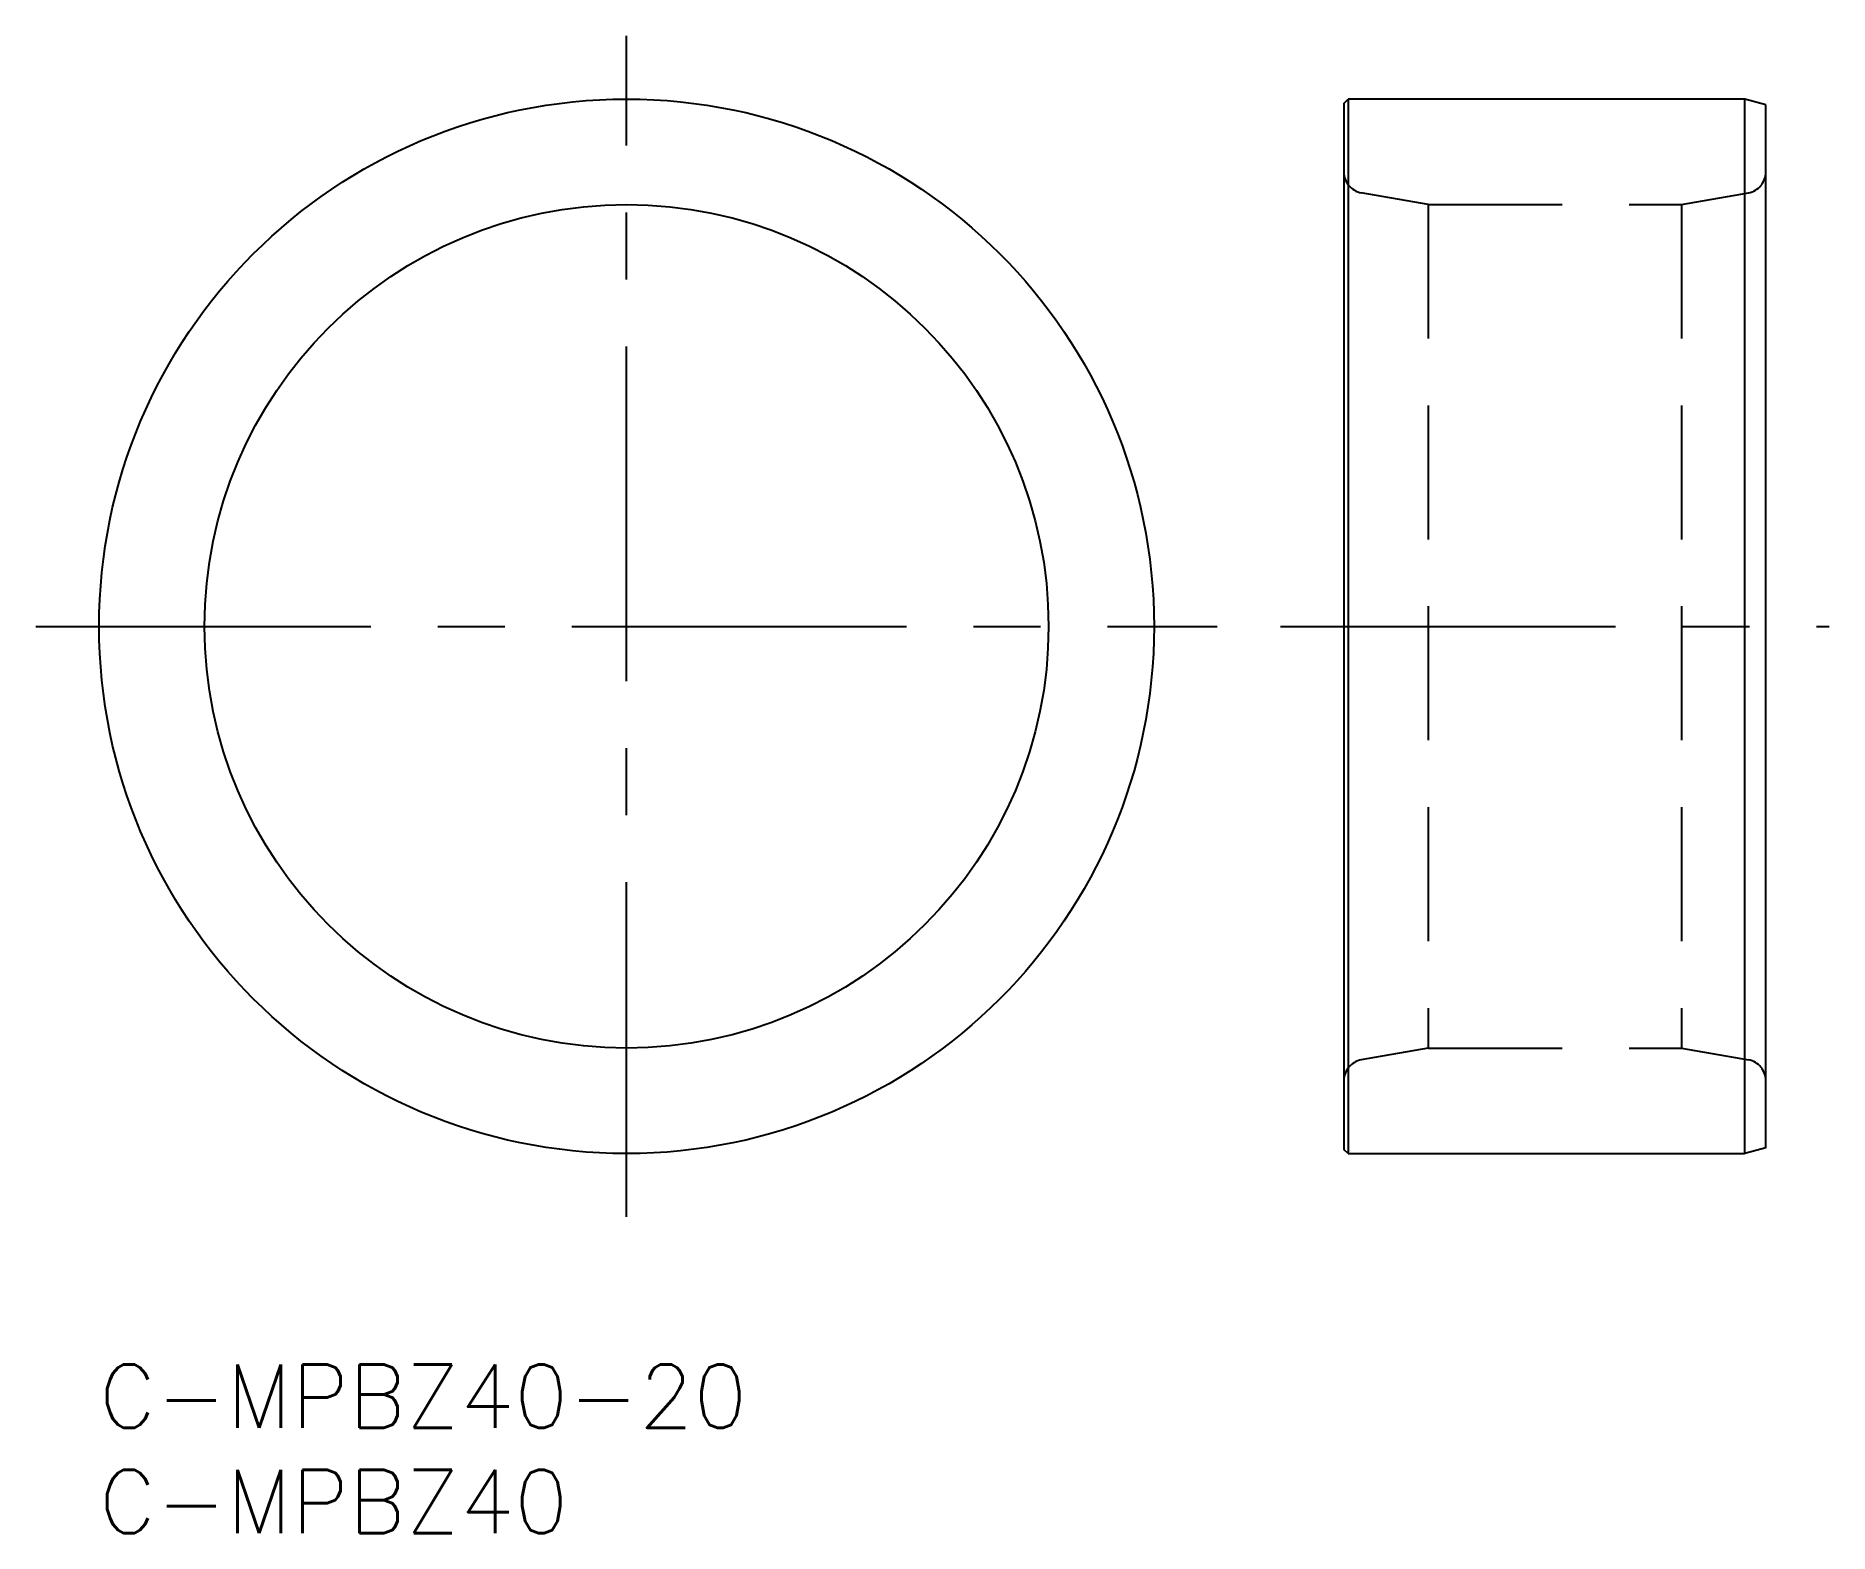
# Model space of a CAD drawing. Extents: x -3 to 82, y -8 to 63.
import ezdxf

# ---------------------------------------------------------------- set-up
doc = ezdxf.new("R2010")
doc.units = 0
doc.header["$LTSCALE"] = 0.5
doc.linetypes.add('CENTER', pattern=[50.8, 31.75, -6.35, 6.35, -6.35])
doc.linetypes.add('DASHED', pattern=[19.05, 12.7, -6.35])
for name, color, linetype in [('MSM_CENTER', 1, 'CENTER'), ('MSM_CONTINUOUS', 7, 'CONTINUOUS'), ('MSM_DASHED', 4, 'DASHED'), ('MSM_PART_NUMBER', 7, 'CONTINUOUS')]:
    doc.layers.add(name, color=color, linetype=linetype)
doc.styles.get("Standard").update_dxf_attribs({"font": 'txt.shx', "height": 3, "bigfont": 'bigfont.shx'})

# ---------------------------------------------------------------- blocks, each defined once
blk = doc.blocks.new('*U19')
at = {"layer": 'MSM_PART_NUMBER'}
blk.add_text('C-MPBZ40-20', height=3, dxfattribs=at).set_placement((0, -3))
blk = doc.blocks.new('*U20')
at = {"layer": 'MSM_PART_NUMBER'}
blk.add_text('C-MPBZ40', height=3, dxfattribs=at).set_placement((0, -8))

msp = doc.modelspace()

# ---------------------------------------------------------------- linework, layer by layer
at = {"layer": 'MSM_CENTER'}
for p, q in [((25, 7), (25, 63)), ((-3, 35), (53, 35)), ((56, 35), (82, 35))]:
    msp.add_line(p, q, dxfattribs=at)
at = {"layer": 'MSM_CONTINUOUS'}
for p, q in [((59, 59.8), (59.2, 60)), ((59, 59.8), (59, 10.2)), ((59.2, 60), (59.2, 10)), ((78, 60), (59.2, 60)), ((79, 59.732), (78, 60)), ((78, 10), (78, 60)), ((79, 10.268), (79, 59.732)), ((79, 10.268), (78, 10)), ((59.2, 10), (59, 10.2)), ((59.2, 10), (78, 10))]:
    msp.add_line(p, q, dxfattribs=at)
for radius in [25, 20]:
    msp.add_circle((25, 35), radius, dxfattribs=at)
at = {"layer": 'MSM_DASHED'}
for p, q in [((63, 55), (59.826, 55.56)), ((75, 55), (78.174, 55.56)), ((63, 55), (63, 15)), ((63, 55), (75, 55)), ((75, 55), (75, 15)), ((63, 15), (59.826, 14.44)), ((63, 15), (75, 15)), ((75, 15), (78.174, 14.44))]:
    msp.add_line(p, q, dxfattribs=at)
for centre, start, end in [((60, 56.544), 180, 260), ((78, 56.544), 280, 0), ((60, 13.456), 100, 180), ((78, 13.456), 0, 80)]:
    msp.add_arc(centre, 1, start, end, dxfattribs=at)

# ---------------------------------------------------------------- block references
at = {"layer": 'MSM_CONTINUOUS'}
for name in ['*U19', '*U20']:
    msp.add_blockref(name, (0, 0), dxfattribs=at)

doc.saveas('drawing.dxf')
